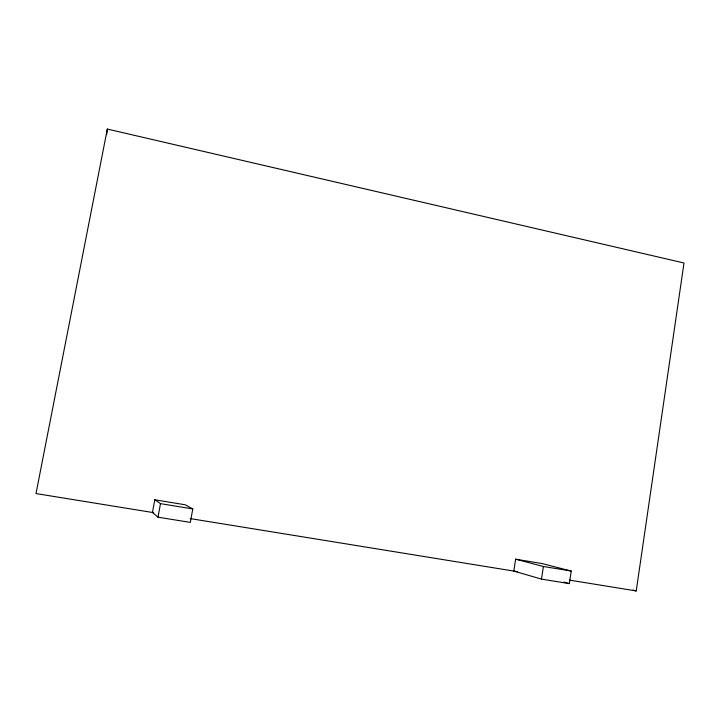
<?xml version="1.0" encoding="UTF-8"?>
<svg xmlns="http://www.w3.org/2000/svg" width="720" height="720" viewBox="0 0 720 720"><rect width="100%" height="100%" fill="white"/><g stroke="black" fill="none" stroke-linecap="round" stroke-linejoin="round"><path stroke-width="1.08" d="M106.668 134.64L107.325 129.06L684 262.998L636.228 590.94L569.664 580.14M569.34 583.614L571.239 571.05L541.989 563.535L515.637 559.197L513.792 571.077L541.476 579.114L569.34 583.614L563.94 582.084M541.476 579.114L543.411 566.487L515.637 559.197M192.789 508.941L190.332 522.405L157.986 517.185L152.451 512.46L154.809 499.779L185.112 504.765L192.789 508.941L160.497 503.64L154.809 499.779M157.986 517.185L160.497 503.64M107.325 129.06L36 493.569L153.603 512.649M190.215 518.589L517.518 571.68M543.411 566.487L571.239 571.05M632.979 590.085L636.228 590.94"/></g></svg>
